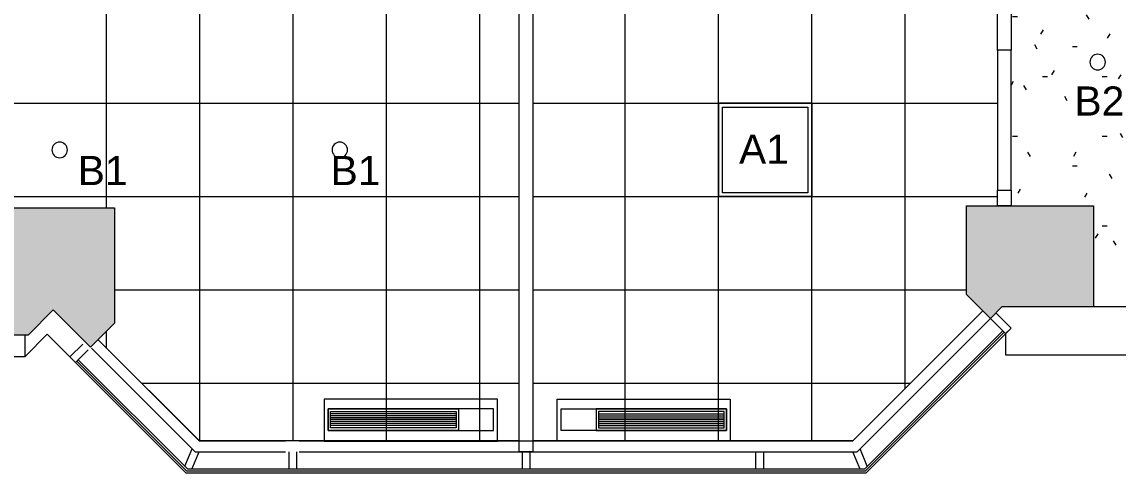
# Model space of a CAD drawing. Header units: inches. Extents: x -1427 to 2274, y -2183 to 260.
# Drawn here: x -362.1 to -80.4, y -2183.3 to -2067.3 of the extents above; entities that cross this region are included whole.
import ezdxf

# ---------------------------------------------------------------- set-up
doc = ezdxf.new("R2010")
doc.units = ezdxf.units.IN
doc.header["$MEASUREMENT"] = 0
for name, color, linetype, lineweight in [('8260 Willow Oaks_dwg', 8, 'Continuous', 9), ('8260 Willow Oaks_dwg _2_', 8, 'Continuous', 9), ('A-CLNG', 13, 'Continuous', 9), ('A-CLNG-PATT', 13, 'Continuous', 9), ('A-COLS', 52, 'Continuous', 13), ('E-LITE-EQPM', 33, 'Continuous', 9), ('E-LITE-EQPM-IDEN', 33, 'Continuous', 9), ('I-WALL', 2, 'Continuous', 9), ('LEVEL 07 BB', 7, 'Continuous', 9)]:
    doc.layers.add(name, color=color, linetype=linetype, lineweight=lineweight)
doc.styles.add('Arial', font='arial.ttf', dxfattribs={"height": 7.5})

# ---------------------------------------------------------------- blocks, each defined once
blk = doc.blocks.new('8260 Willow Oaks_dwg-2472863-Reflected Ceiling Plan')
at = {"layer": 'LEVEL 07 BB'}
for p, q in [((32693.44, 8434.66), (32696.74, 8437.96)), ((32698.1, 8436.5), (32694.85, 8433.24)), ((32722.95, 8406.56), (32724.81, 8411.06)), ((32724.8, 8405.79), (32726.66, 8410.29)), ((32749.66, 8410.29), (32749.66, 8405.79)), ((32751.66, 8410.29), (32751.66, 8405.79)), ((32752.36, 8410.29), (32808.91, 8410.29)), ((32809.66, 8410.29), (32809.66, 8405.79)), ((32811.66, 8410.29), (32811.66, 8405.79)), ((32869.66, 8410.29), (32869.66, 8405.79)), ((32871.66, 8410.29), (32871.66, 8405.79)), ((32896.52, 8405.79), (32894.66, 8410.29)), ((32898.37, 8406.56), (32896.51, 8411.06))]:
    blk.add_line(p, q, dxfattribs=at)
at = {"layer": 'LEVEL 07 BB', "flags": 128}
for points in [[(32456.56, 8467.54), (32453.67, 8464.66), (32483.54, 8434.79), (32681.9, 8434.79)], [(32930.01, 8444.56), (32933.9, 8440.67), (32933.9, 8435.2), (32997.24, 8435.2), (33045.24, 8435.2), (33063.25, 8435.2), (33063.25, 8447.53)], [(32812.41, 8410.29), (32895.74, 8410.29), (32930.01, 8444.56)], [(32931.42, 8445.97), (32935.31, 8442.08), (32933.9, 8440.67)], [(32935.31, 8442.08), (32898.02, 8404.79), (32723.3, 8404.79), (32693.44, 8434.66), (32687.6, 8440.49), (32681.9, 8434.79), (32681.9, 8440.29)], [(32933.54, 8441.02), (32897.81, 8405.29), (32723.51, 8405.29), (32695.2, 8433.6)], [(32933.19, 8441.38), (32897.61, 8405.79), (32723.71, 8405.79), (32695.56, 8433.95)], [(32698.99, 8436.88), (32725.58, 8410.29), (32748.86, 8410.29)]]:
    blk.add_lwpolyline(points, dxfattribs=at)
blk = doc.blocks.new('8260 Willow Oaks_dwg _2_-2439531-Reflected Ceiling Plan')
at = {"layer": 'LEVEL 07 BB', "color": 253}
for p, q in [((32997.24, 8447.53), (32956.5, 8447.53)), ((32693.44, 8434.66), (32696.74, 8437.96)), ((32698.1, 8436.5), (32694.85, 8433.24)), ((32792.66, 8420.04), (32760.41, 8420.04)), ((32792.66, 8419.54), (32760.41, 8419.54)), ((32792.66, 8419.04), (32760.41, 8419.04)), ((32792.66, 8418.54), (32760.41, 8418.54)), ((32792.66, 8418.04), (32760.41, 8418.04)), ((32829.29, 8420.04), (32861.54, 8420.04)), ((32829.29, 8419.54), (32861.54, 8419.54)), ((32829.29, 8419.04), (32861.54, 8419.04)), ((32829.29, 8418.54), (32861.54, 8418.54)), ((32829.29, 8418.04), (32861.54, 8418.04)), ((32792.66, 8417.54), (32760.41, 8417.54)), ((32792.66, 8417.04), (32760.41, 8417.04)), ((32829.29, 8417.54), (32861.54, 8417.54)), ((32829.29, 8417.04), (32861.54, 8417.04)), ((32722.95, 8406.56), (32724.81, 8411.06)), ((32724.8, 8405.79), (32726.66, 8410.29)), ((32749.66, 8410.29), (32749.66, 8405.79)), ((32751.66, 8410.29), (32751.66, 8405.79)), ((32809.66, 8410.29), (32809.66, 8405.79)), ((32811.66, 8410.29), (32811.66, 8405.79)), ((32869.66, 8410.29), (32869.66, 8405.79)), ((32871.66, 8410.29), (32871.66, 8405.79)), ((32896.52, 8405.79), (32894.66, 8410.29)), ((32898.37, 8406.56), (32896.51, 8411.06))]:
    blk.add_line(p, q, dxfattribs=at)
at = {"layer": 'LEVEL 07 BB', "color": 253, "flags": 128}
for points in [[(32456.56, 8467.54), (32453.67, 8464.66), (32483.54, 8434.79), (32681.9, 8434.79)], [(32928.06, 8446.5), (32894.6, 8413.04), (32752.36, 8413.04)], [(32930.01, 8444.56), (32933.9, 8440.67), (32933.9, 8435.2), (32997.24, 8435.2), (33045.24, 8435.2), (33063.25, 8435.2), (33063.25, 8447.53), (33052.55, 8447.53)], [(32752.36, 8410.29), (32895.74, 8410.29), (32930.01, 8444.56)], [(32931.42, 8445.97), (32935.31, 8442.08), (32933.9, 8440.67)], [(32935.31, 8442.08), (32898.02, 8404.79), (32723.3, 8404.79), (32693.44, 8434.66), (32687.6, 8440.49), (32681.9, 8434.79), (32681.9, 8440.29)], [(32933.54, 8441.02), (32897.81, 8405.29), (32723.51, 8405.29), (32695.2, 8433.6)], [(32933.19, 8441.38), (32897.61, 8405.79), (32723.71, 8405.79), (32695.56, 8433.95)], [(32748.86, 8413.04), (32726.72, 8413.04), (32701, 8438.76)], [(32698.99, 8436.88), (32725.58, 8410.29), (32748.86, 8410.29)]]:
    blk.add_lwpolyline(points, dxfattribs=at)
for points in [[(32803.29, 8413.04), (32803.29, 8423.79), (32758.79, 8423.79), (32758.79, 8413.04)], [(32818.66, 8413.04), (32818.66, 8423.79), (32863.16, 8423.79), (32863.16, 8413.04)], [(32759.79, 8415.79), (32759.79, 8421.29), (32793.29, 8421.29), (32793.29, 8415.79)], [(32802.29, 8415.79), (32802.29, 8421.29), (32759.79, 8421.29), (32759.79, 8415.79)], [(32760.41, 8416.42), (32760.41, 8420.67), (32792.66, 8420.67), (32792.66, 8416.42)], [(32819.66, 8415.79), (32819.66, 8421.29), (32862.16, 8421.29), (32862.16, 8415.79)], [(32862.16, 8415.79), (32862.16, 8421.29), (32828.66, 8421.29), (32828.66, 8415.79)], [(32861.54, 8416.42), (32861.54, 8420.67), (32829.29, 8420.67), (32829.29, 8416.42)]]:
    blk.add_lwpolyline(points, close=True, dxfattribs=at)
blk = doc.blocks.new('Columns 1 - Columns 1-2495298-Reflected Ceiling Plan')
at = {"layer": 'A-COLS', "lineweight": 9}
h = blk.add_hatch(color=55, dxfattribs=at)
h.paths.add_polyline_path([(-344.46, -2150.94), (-338.28, -2144.77), (-338.28, -2115.04), (-368.16, -2115.04), (-368.16, -2117.34), (-369.17, -2117.34), (-369.17, -2147.78), (-360.5, -2147.78), (-354.06, -2141.34), (-345.17, -2150.23)], flags=0)
h.paths.add_polyline_path([(249.67, -2143.52), (255.5, -2137.69), (255.5, -2113.67), (220.65, -2113.67), (220.64, -2140.32), (220.23, -2113.67), (217.01, -2113.67), (217.01, -2140.67), (246.82, -2140.67)], flags=0)
h.paths.add_polyline_path([(-113.19, -2143.52), (-110.22, -2140.54), (-86.7, -2140.54), (-86.7, -2114.54), (-119.32, -2114.54), (-119.32, -2137.38), (-115.13, -2141.57)], flags=0)
h.paths.add_polyline_path([(-585.22, -2121.95), (-578.56, -2115.29), (-578.56, -2080.06), (-607.29, -2080.06), (-607.29, -2117.79), (-601.06, -2117.79), (-595.22, -2111.95), (-589.37, -2117.79)], flags=0)
h.paths.add_polyline_path([(-819.17, -2073), (-819.17, -2049), (-846.02, -2049), (-846.02, -2068.52), (-841.54, -2073), (-821.67, -2073)], flags=0)
h.paths.add_polyline_path([(-1068.66, -1845.88), (-1055.93, -1833.15), (-1055.93, -1808.86), (-1085.69, -1808.86), (-1085.69, -1828.86), (-1071.28, -1843.27)], flags=0)
h.paths.add_polyline_path([(-1276.44, -1619.05), (-1276.44, -1589.05), (-1277.28, -1589.05), (-1277.28, -1587.14), (-1301.28, -1587.14), (-1301.28, -1589.05), (-1309.94, -1589.05), (-1317.71, -1596.83), (-1295.49, -1619.05), (-1277.28, -1619.05)], flags=0)
h.paths.add_polyline_path([(-1077.54, -1617.89), (-1058.94, -1617.89), (-1058.94, -1593.96), (-1083.3, -1593.96), (-1083.3, -1617.89), (-1077.87, -1617.89)], flags=0)
h.paths.add_polyline_path([(-826.28, -1615.25), (-818.48, -1615.25), (-818.48, -1589.87), (-842.8, -1589.87), (-842.8, -1615.25), (-842.48, -1615.25)], flags=0)
h.paths.add_polyline_path([(-603.13, -1613.61), (-578.8, -1612.78), (-578.84, -1591.25), (-603.13, -1591.25), (-603.13, -1612.78)], flags=0)
h.paths.add_polyline_path([(-770.86, -1400.7), (-770.86, -1352.13), (-844.96, -1352.13), (-844.96, -1400.7), (-806.09, -1400.7)], flags=0)
h.paths.add_polyline_path([(-1083.3, -1379.2), (-1059.3, -1379.2), (-1059.3, -1352.54), (-1083.3, -1352.54), (-1083.3, -1375.59)], flags=0)
h.paths.add_polyline_path([(-602.86, -1376.13), (-578.86, -1376.13), (-578.86, -1352.13), (-602.86, -1352.13), (-602.86, -1365.21)], flags=0)
h.paths.add_polyline_path([(-1312.55, -1375.07), (-1312.55, -1351.07), (-1313.43, -1351.07), (-1313.43, -1349.42), (-1344.55, -1349.42), (-1344.55, -1375.07), (-1313.19, -1375.07)], flags=0)
h.paths.add_polyline_path([(-1314.06, -1179.82), (-1313.99, -1179.82), (-1313.99, -1178.54), (-1311.93, -1178.54), (-1311.93, -1148.62), (-1333.32, -1148.62), (-1344.55, -1159.85), (-1344.55, -1178.54), (-1337.99, -1178.54), (-1337.99, -1179.82), (-1314.08, -1179.82)], flags=0)
h.paths.add_polyline_path([(-1084.18, -921.65), (-1054.31, -921.65), (-1054.31, -892.1), (-1066.36, -880.04), (-1096.08, -909.76), (-1084.26, -921.58)], flags=0)
h.paths.add_polyline_path([(-821.18, -889.56), (-813.47, -889.56), (-813.47, -857.49), (-823.93, -847.03), (-829.95, -853.04), (-843.09, -853.04), (-843.09, -865.56), (-843.73, -865.56), (-843.73, -889.56), (-843.09, -889.56)], flags=0)
h.paths.add_polyline_path([(-580.51, -853.79), (-577.38, -853.79), (-577.38, -820.29), (-607.26, -820.29), (-607.26, -853.79), (-603.98, -853.79)], flags=0)
at = {"layer": 'A-COLS', "color": 250, "lineweight": 20}
for p, q in [((-368.16, -2115.04), (-338.28, -2115.04)), ((-338.28, -2115.04), (-338.28, -2144.77)), ((-119.32, -2137.38), (-119.32, -2114.54)), ((-119.32, -2114.54), (-86.7, -2114.54)), ((-86.7, -2114.54), (-86.7, -2140.54)), ((-113.19, -2143.52), (-119.32, -2137.38)), ((-110.22, -2140.54), (-113.19, -2143.52)), ((-86.7, -2140.54), (-110.22, -2140.54)), ((-354.06, -2141.34), (-360.5, -2147.78)), ((-344.46, -2150.94), (-354.06, -2141.34)), ((-338.28, -2144.77), (-344.46, -2150.94)), ((-360.5, -2147.78), (-369.17, -2147.78))]:
    blk.add_line(p, q, dxfattribs=at)
blk = doc.blocks.new('Rectangular Ceiling Light - Recessed - New 2_x2_ - FLAT LENS-2500555-Reflected Ceiling Plan')
at = {"layer": 'E-LITE-EQPM', "lineweight": 20}
for p, q in [((-12.74, -14.34), (-12.74, 9.66)), ((-12.74, 9.66), (11.26, 9.66)), ((-11.74, -13.34), (-11.74, 8.66)), ((-11.74, 8.66), (10.26, 8.66)), ((10.26, 8.66), (10.26, -13.34)), ((11.26, 9.66), (11.26, -14.34)), ((10.26, -13.34), (-11.74, -13.34)), ((11.26, -14.34), (-12.74, -14.34))]:
    blk.add_line(p, q, dxfattribs=at)
blk = doc.blocks.new('Can Downlight - Recessed - New 4_-2510107-Reflected Ceiling Plan')
at = {"layer": 'E-LITE-EQPM', "lineweight": 20}
for start, end in [(360, 180), (180, 360)]:
    blk.add_arc((0, 0), 2, start, end, dxfattribs=at)
blk = doc.blocks.new('Can Downlight - Recessed - New 4_ GYP-2545226-Reflected Ceiling Plan')
at = {"layer": 'E-LITE-EQPM', "lineweight": 20}
for start, end in [(360, 180), (180, 360)]:
    blk.add_arc((0, 0), 2, start, end, dxfattribs=at)

msp = doc.modelspace()

# ---------------------------------------------------------------- hatches: boundary and pattern name
at = {"layer": 'A-CLNG-PATT', "lineweight": 13}
h = msp.add_hatch(dxfattribs=at)
h.set_pattern_fill('FP_15', color=256, style=0, pattern_type=2)
h.set_pattern_definition([(90, (-364.414, -2064.185), (24, -1e-15), []), (0, (-364.414, -2064.185), (0, -24), [])])
h.paths.add_polyline_path([(-316.48, -2175.03), (-234.28, -2175.03), (-234.28, -1919.43), (-470.79, -1919.43), (-470.79, -2145.03), (-369.17, -2145.03), (-369.17, -2117.34), (-368.16, -2117.34), (-368.16, -2115.04), (-338.28, -2115.04), (-338.28, -2144.77), (-342.51, -2149), (-338.28, -2153.23)], flags=0)
h = msp.add_hatch(dxfattribs=at)
h.set_pattern_fill('FP_16', color=256, style=0, pattern_type=2)
h.set_pattern_definition([(90, (-183.082, -2064.185), (24, -1e-15), []), (0, (-183.082, -2064.185), (0, -24), [])])
h.paths.add_polyline_path([(-183.08, -2175.03), (-148.59, -2175.03), (-115.13, -2141.57), (-119.32, -2137.38), (-119.32, -2114.54), (-111.38, -2114.54), (-111.38, -1919.43), (-230.78, -1919.43), (-230.78, -2175.03)], flags=0)
h.paths.add_polyline_path([(-159.08, -2112.18), (-183.08, -2112.18), (-183.08, -2088.18), (-159.08, -2088.18)], flags=0)
h.paths.add_polyline_path([(-159.08, -2040.18), (-183.08, -2040.18), (-183.08, -2016.18), (-159.08, -2016.18)], flags=0)
h.paths.add_polyline_path([(-183.08, -1968.18), (-183.08, -1944.18), (-159.08, -1944.18), (-159.08, -1968.18)], flags=0)
h = msp.add_hatch(dxfattribs=at)
h.set_pattern_fill('FP_1', color=256, style=0, pattern_type=2)
h.set_pattern_definition([(0, (0, 0), (30.72, 7.68), [1.267, -21.773, 1.267, -21.773, -122.88]), (0, (0, 0), (30.72, 7.68), [-46.08, 1.267, -44.813, 1.267, -21.773, -53.76]), (0, (0, 0), (30.72, 7.68), [-115.2, 1.267, -14.093, 1.267, -37.133]), (120, (11.52, 3.84), (-22.011075, 22.7643), [1.267, -21.773, 1.267, -21.773, -122.88]), (120, (11.52, 3.84), (-22.011075, 22.7643), [-46.08, 1.267, -44.813, 1.267, -21.773, -53.76]), (120, (11.52, 3.84), (-22.011075, 22.7643), [-115.2, 1.267, -14.093, 1.267, -37.133]), (240, (15.36, 19.2), (-8.708925, -30.4443), [1.267, -21.773, 1.267, -21.773, -122.88]), (240, (15.36, 19.2), (-8.708925, -30.4443), [-46.08, 1.267, -44.813, 1.267, -21.773, -53.76]), (240, (15.36, 19.2), (-8.708925, -30.4443), [-115.2, 1.267, -14.093, 1.267, -37.133])])
h.paths.add_polyline_path([(-86.7, -2140.54), (217.01, -2140.54), (217.01, -2113.67), (217.15, -2113.67), (217.15, -1919.43), (-107.88, -1919.43), (-107.88, -2114.54), (-86.7, -2114.54), (-86.7, -2140.25)], flags=0)
h.paths.add_polyline_path([(150.87, -2101.6), (-41.13, -2101.6), (-44.55, -2101.35), (-47.9, -2100.63), (-51.1, -2099.43), (-54.11, -2097.79), (-56.85, -2095.74), (-59.27, -2093.32), (-61.32, -2090.57), (-62.97, -2087.57), (-64.16, -2084.36), (-64.89, -2081.01), (-65.13, -2077.6), (-65.13, -1981.6), (-64.89, -1978.18), (-64.16, -1974.84), (-62.97, -1971.63), (-61.32, -1968.62), (-59.27, -1965.88), (-56.85, -1963.46), (-54.11, -1961.41), (-51.1, -1959.77), (-47.9, -1958.57), (-44.55, -1957.84), (-41.13, -1957.6), (150.87, -1957.6), (154.28, -1957.84), (157.63, -1958.57), (160.84, -1959.77), (163.84, -1961.41), (166.58, -1963.46), (169, -1965.88), (171.06, -1968.62), (172.7, -1971.63), (173.89, -1974.84), (174.62, -1978.18), (174.87, -1981.6), (174.87, -2077.6), (174.62, -2081.01), (173.89, -2084.36), (172.7, -2087.57), (171.06, -2090.57), (169, -2093.32), (166.58, -2095.74), (163.84, -2097.79), (160.84, -2099.43), (157.63, -2100.63), (154.28, -2101.35)], flags=0)

# ---------------------------------------------------------------- linework, layer by layer
at = {"layer": 'A-CLNG', "lineweight": 13}
for p, q in [((-159.08, -2088.18), (-183.08, -2088.18)), ((-183.08, -2088.18), (-183.08, -2112.18)), ((-159.08, -2112.18), (-159.08, -2088.18)), ((-183.08, -2112.18), (-159.08, -2112.18)), ((217.01, -2140.54), (-86.7, -2140.54)), ((-115.13, -2141.57), (-148.59, -2175.03)), ((-316.48, -2175.03), (-342.51, -2149)), ((-234.28, -2175.03), (-316.48, -2175.03)), ((-148.59, -2175.03), (-230.78, -2175.03))]:
    msp.add_line(p, q, dxfattribs=at)
at = {"layer": 'I-WALL', "color": 250, "lineweight": 20}
for p, q in [((-234.28, -2177.78), (-234.28, -1919.43)), ((-230.78, -1919.43), (-230.78, -2177.78)), ((-111.38, -2074.54), (-111.38, -1919.43)), ((-107.88, -1919.43), (-107.88, -2074.54)), ((-107.88, -2074.54), (-111.38, -2074.54)), ((-111.38, -2114.54), (-111.38, -2110.54)), ((-111.38, -2110.54), (-107.88, -2110.54)), ((-107.88, -2110.54), (-107.88, -2114.54)), ((-107.88, -2114.54), (-111.38, -2114.54)), ((-230.78, -2177.78), (-234.28, -2177.78))]:
    msp.add_line(p, q, dxfattribs=at)
at = {"layer": 'I-WALL', "lineweight": 13}
for p, q in [((-111.38, -2074.54), (-111.38, -2110.54)), ((-107.88, -2110.54), (-107.88, -2074.54))]:
    msp.add_line(p, q, dxfattribs=at)

# ---------------------------------------------------------------- block references
at = {"layer": '8260 Willow Oaks_dwg', "color": 7}
msp.add_blockref('8260 Willow Oaks_dwg-2472863-Reflected Ceiling Plan', (-33043.2, -10588.08), dxfattribs=at)
at = {"layer": '8260 Willow Oaks_dwg _2_', "color": 253}
msp.add_blockref('8260 Willow Oaks_dwg _2_-2439531-Reflected Ceiling Plan', (-33043.2, -10588.08), dxfattribs=at)
at = {"layer": 'A-COLS', "lineweight": 9}
msp.add_blockref('Columns 1 - Columns 1-2495298-Reflected Ceiling Plan', (0, 0), dxfattribs=at)
at = {"layer": 'E-LITE-EQPM', "lineweight": 20}
for name, p in [('Can Downlight - Recessed - New 4_ GYP-2545226-Reflected Ceiling Plan', (-85.63, -2077.6)), ('Rectangular Ceiling Light - Recessed - New 2_x2_ - FLAT LENS-2500555-Reflected Ceiling Plan', (-170.35, -2097.84)), ('Can Downlight - Recessed - New 4_-2510107-Reflected Ceiling Plan', (-352.41, -2100.18)), ('Can Downlight - Recessed - New 4_-2510107-Reflected Ceiling Plan', (-280.41, -2100.18))]:
    msp.add_blockref(name, p, dxfattribs=at)

# ---------------------------------------------------------------- texts
at = {"layer": 'E-LITE-EQPM-IDEN', "char_height": 7.5, "width": 16.059, "attachment_point": 1, "style": 'Arial'}
for s, insert in [('B2', (-91.59, -2083.86)), ('A1', (-177.8, -2096.23)), ('B1', (-347.77, -2101.73)), ('B1', (-282.77, -2101.73))]:
    msp.add_mtext(s, dxfattribs=dict(at, insert=insert))

doc.saveas('drawing.dxf')
